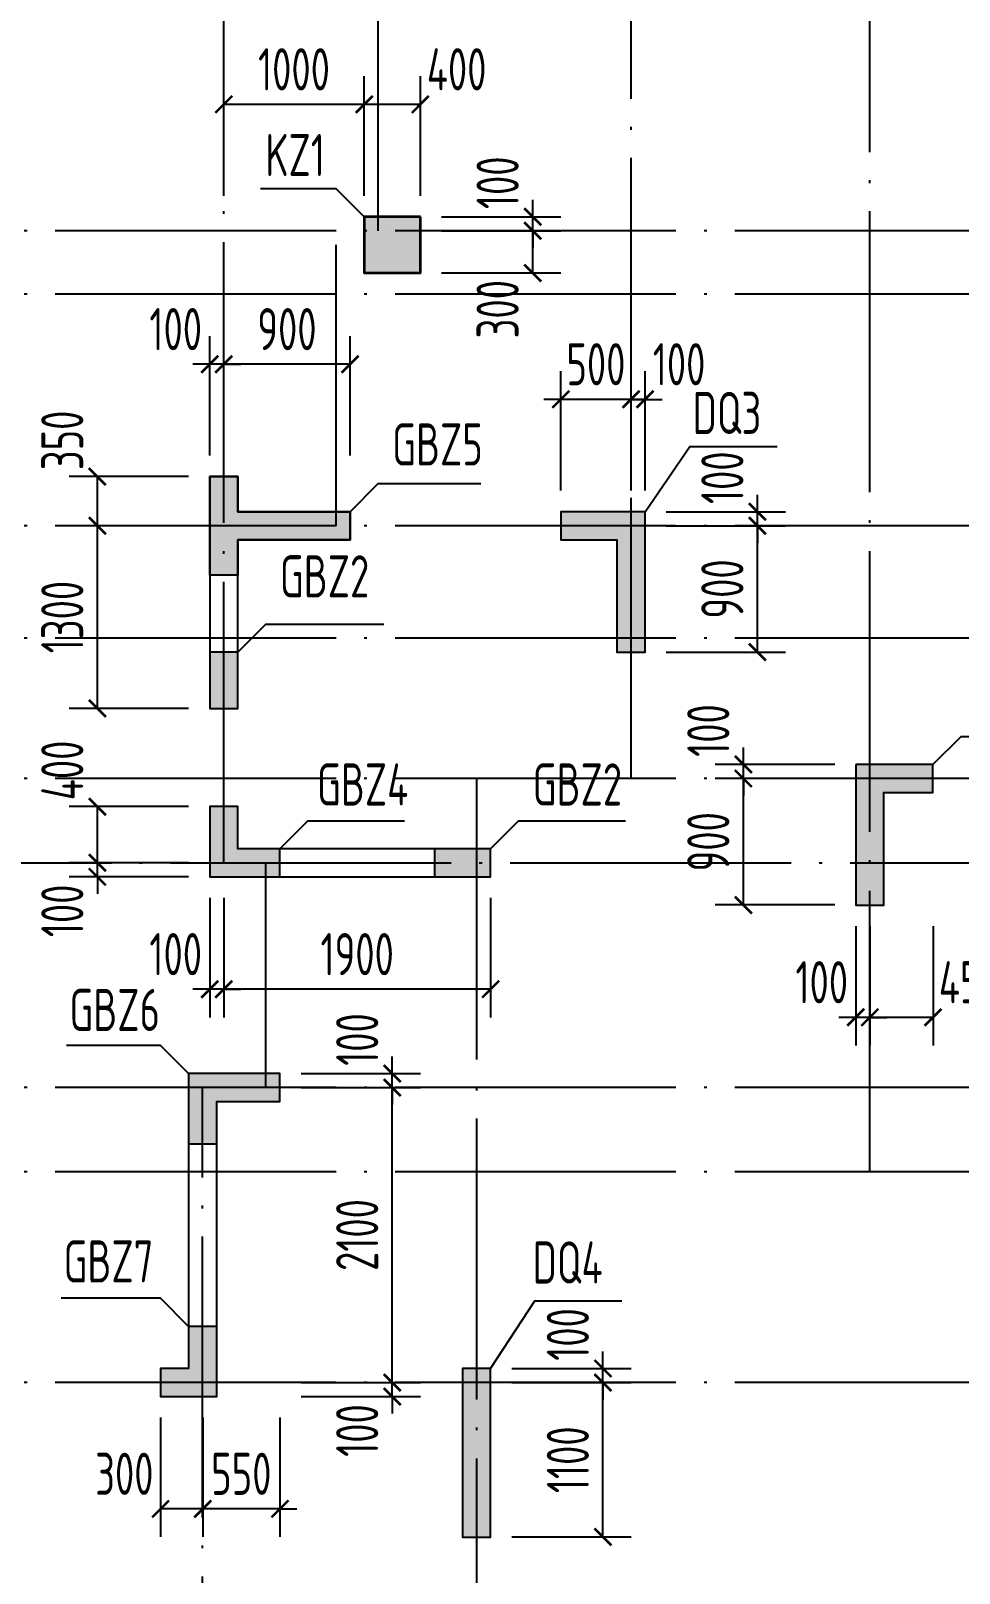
# Model space of a CAD drawing. Extents: x -812054 to 22247, y -644080 to 1003627.
# Drawn here: x -468489 to -461879, y -220635 to -209654 of the extents above; entities that cross this region are included whole.
import ezdxf
from ezdxf.enums import TextEntityAlignment as Align

# ---------------------------------------------------------------- set-up
doc = ezdxf.new("R2010")
doc.units = 0
doc.header["$LTSCALE"] = 1000
doc.linetypes.add('DOTE', pattern=[2.42, 2, -0.2, 0.02, -0.2])
doc.layers.get('0').update_dxf_attribs({"linetype": 'CONTINUOUS'})
doc.layers.get('DEFPOINTS').update_dxf_attribs({"linetype": 'CONTINUOUS'})
for name, color, linetype in [('A-DOTE', 10, 'DOTE'), ('COLU_DE_TEXT', 7, 'CONTINUOUS'), ('LABEL', 1, 'CONTINUOUS'), ('S-Q墙实线', 6, 'CONTINUOUS'), ('S-Q墙标注', 3, 'CONTINUOUS'), ('S-X详图填充', 252, 'CONTINUOUS'), ('S-X详图实线', 4, 'CONTINUOUS'), ('S-Z柱实线', 6, 'CONTINUOUS'), ('S-Z柱编号', 6, 'CONTINUOUS')]:
    doc.layers.add(name, color=color, linetype=linetype)
doc.styles.add('TSSD_REIN', font='tssdeng.shx', dxfattribs={"width": 0.7, "height": 300, "bigfont": 'tssdchn.shx'})
doc.styles.add('结构文字', font='zstxt.shx', dxfattribs={"width": 0.7, "bigfont": 'zshz.shx'})
doc.dimstyles.new('STRUCK', dxfattribs={"dimtxt": 400, "dimasz": 121, "dimexe": 200, "dimexo": 150, "dimgap": 115, "dimtad": 1, "dimdec": 0, "dimdsep": 46, "dimtxsty": '结构文字', "dimblk": 'ARCHTICK', "dimcen": 400, "dimclrd": 3, "dimclre": 3, "dimclrt": 7, "dimadec": 0, "dimazin": 0, "dimtfac": 1, "dimtdec": 0, "dimtix": 1, "dimtmove": 2, "dimatfit": 3, "dimldrblk": '_DIMX', "dimfxl": 1, "dimtolj": 1, "dimtzin": 0, "dimarcsym": 0})

# ---------------------------------------------------------------- blocks, each defined once
blk = doc.blocks.new('20210726.16350016')
at = {"layer": 'A-DOTE'}
for p, q in [((18500, 13100.3), (18500, 21100)), ((19600, 17600), (19600, 21100)), ((21400, 13700), (21400, 21100)), ((23100, 10900), (23100, 21100)), ((55600, 17600), (3600, 17600)), ((19300, 15500), (19300, 17600)), ((55600, 17150), (3600, 17150)), ((55600, 15500), (3600, 15500)), ((55600, 14700), (3600, 14700)), ((55600, 13700), (3600, 13700)), ((20299.8, 13700), (20300, 3600)), ((3600, 13100.3), (55600, 13100.3)), ((18800, 11500), (18800, 13100)), ((55600, 11500), (3600, 11500)), ((18350, 3600), (18350, 11500)), ((55600, 10900), (3600, 10900)), ((55600, 9400), (3600, 9400))]:
    blk.add_line(p, q, dxfattribs=at)
blk = doc.blocks.new('_ArchTick')
at = {"color": 0, "linetype": 'ByBlock', "const_width": 0.15}
blk.add_lwpolyline([(-0.5, -0.5), (0.5, 0.5)], dxfattribs=at)
blk = doc.blocks.new('*D1896')
at = {"layer": 'DEFPOINTS', "color": 0, "transparency": 16777216}
for p in [(-465215, -219278), (-464415, -219278), (-465215, -220378)]:
    blk.add_point(p, dxfattribs=at)
at = {"layer": 'S-Q墙标注', "color": 3, "lineweight": -2, "transparency": 16777216}
for p, q in [((-465065, -219278), (-464215, -219278)), ((-464415, -220378), (-464415, -219278)), ((-465065, -220378), (-464215, -220378))]:
    blk.add_line(p, q, dxfattribs=at)
at = {"layer": 'S-Q墙标注', "color": 3, "lineweight": -2, "transparency": 16777216, "xscale": 121, "yscale": 121, "zscale": 121}
for p, rotation in [((-464415, -219278), 90), ((-464415, -220378), 270)]:
    blk.add_blockref('_ArchTick', p, dxfattribs=dict(at, rotation=rotation))
at = {"layer": 'S-Q墙标注', "color": 7, "transparency": 16777216, "insert": (-464665, -219828), "char_height": 300, "attachment_point": 5, "rotation": 90, "style": 'TSSD_REIN'}
blk.add_mtext('\\A1;1100', dxfattribs=at)
blk = doc.blocks.new('_DIMX')
blk.add_line((-150, 0), (150, 0))
at = {"const_width": 50}
blk.add_lwpolyline([(-70, -70), (70, 70)], dxfattribs=at)
blk = doc.blocks.new('*D1897')
at = {"layer": 'DEFPOINTS', "color": 0, "transparency": 16777216}
for p in [(-465215, -219178), (-464415, -219178), (-465215, -219278)]:
    blk.add_point(p, dxfattribs=at)
at = {"layer": 'S-Q墙标注', "color": 3, "lineweight": -2, "transparency": 16777216}
for p, q in [((-464415, -219178), (-464415, -219057)), ((-465065, -219178), (-464215, -219178)), ((-464415, -219278), (-464415, -219178)), ((-465065, -219278), (-464215, -219278)), ((-464415, -219278), (-464415, -219399))]:
    blk.add_line(p, q, dxfattribs=at)
at = {"layer": 'S-Q墙标注', "color": 3, "lineweight": -2, "transparency": 16777216, "xscale": 121, "yscale": 121, "zscale": 121}
for p, rotation in [((-464415, -219178), 270), ((-464415, -219278), 90)]:
    blk.add_blockref('_ArchTick', p, dxfattribs=dict(at, rotation=rotation))
at = {"layer": 'S-Q墙标注', "color": 7, "transparency": 16777216, "insert": (-464665, -218936), "char_height": 300, "attachment_point": 5, "rotation": 90, "style": 'TSSD_REIN'}
blk.add_mtext('\\A1;100', dxfattribs=at)
blk = doc.blocks.new('*D1906')
at = {"layer": 'DEFPOINTS', "color": 0, "transparency": 16777216}
for p in [(-463415, -214978), (-462615, -214978), (-462615, -215878)]:
    blk.add_point(p, dxfattribs=at)
at = {"layer": 'S-Q墙标注', "color": 3, "lineweight": -2, "transparency": 16777216}
for p, q in [((-462765, -214978), (-463615, -214978)), ((-463415, -215878), (-463415, -214978)), ((-462765, -215878), (-463615, -215878))]:
    blk.add_line(p, q, dxfattribs=at)
at = {"layer": 'S-Q墙标注', "color": 3, "lineweight": -2, "transparency": 16777216, "xscale": 121, "yscale": 121, "zscale": 121}
for p, rotation in [((-463415, -214978), 90), ((-463415, -215878), 270)]:
    blk.add_blockref('_ArchTick', p, dxfattribs=dict(at, rotation=rotation))
at = {"layer": 'S-Q墙标注', "color": 7, "transparency": 16777216, "insert": (-463665, -215428), "char_height": 300, "attachment_point": 5, "rotation": 90, "style": 'TSSD_REIN'}
blk.add_mtext('\\A1;900', dxfattribs=at)
blk = doc.blocks.new('*D1907')
at = {"layer": 'DEFPOINTS', "color": 0, "transparency": 16777216}
for p in [(-463415, -214878), (-462615, -214878), (-462615, -214978)]:
    blk.add_point(p, dxfattribs=at)
at = {"layer": 'S-Q墙标注', "color": 3, "lineweight": -2, "transparency": 16777216}
for p, q in [((-463415, -214878), (-463415, -214757)), ((-462765, -214878), (-463615, -214878)), ((-463415, -214978), (-463415, -214878)), ((-462765, -214978), (-463615, -214978)), ((-463415, -214978), (-463415, -215099))]:
    blk.add_line(p, q, dxfattribs=at)
at = {"layer": 'S-Q墙标注', "color": 3, "lineweight": -2, "transparency": 16777216, "xscale": 121, "yscale": 121, "zscale": 121}
for p, rotation in [((-463415, -214878), 270), ((-463415, -214978), 90)]:
    blk.add_blockref('_ArchTick', p, dxfattribs=dict(at, rotation=rotation))
at = {"layer": 'S-Q墙标注', "color": 7, "transparency": 16777216, "insert": (-463665, -214636), "char_height": 300, "attachment_point": 5, "rotation": 90, "style": 'TSSD_REIN'}
blk.add_mtext('\\A1;100', dxfattribs=at)
blk = doc.blocks.new('*D1908')
at = {"layer": 'DEFPOINTS', "color": 0, "transparency": 16777216}
for p in [(-462515, -215878), (-462065, -215878), (-462515, -216678)]:
    blk.add_point(p, dxfattribs=at)
at = {"layer": 'S-Q墙标注', "color": 3, "lineweight": -2, "transparency": 16777216}
for p, q in [((-462515, -216028), (-462515, -216878)), ((-462065, -216028), (-462065, -216878)), ((-462065, -216678), (-462515, -216678))]:
    blk.add_line(p, q, dxfattribs=at)
at = {"layer": 'S-Q墙标注', "color": 3, "lineweight": -2, "transparency": 16777216, "xscale": 121, "yscale": 121, "zscale": 121, "rotation": 180}
blk.add_blockref('_ArchTick', (-462515, -216678), dxfattribs=at)
at = {"layer": 'S-Q墙标注', "color": 3, "lineweight": -2, "transparency": 16777216, "xscale": 121, "yscale": 121, "zscale": 121}
blk.add_blockref('_ArchTick', (-462065, -216678), dxfattribs=at)
at = {"layer": 'S-Q墙标注', "color": 7, "transparency": 16777216, "insert": (-461807, -216428), "char_height": 300, "attachment_point": 5, "style": 'TSSD_REIN'}
blk.add_mtext('\\A1;450', dxfattribs=at)
blk = doc.blocks.new('*D1909')
at = {"layer": 'DEFPOINTS', "color": 0, "transparency": 16777216}
for p in [(-462615, -215878), (-462515, -215878), (-462615, -216678)]:
    blk.add_point(p, dxfattribs=at)
at = {"layer": 'S-Q墙标注', "color": 3, "lineweight": -2, "transparency": 16777216}
for p, q in [((-462615, -216028), (-462615, -216878)), ((-462515, -216028), (-462515, -216878)), ((-462615, -216678), (-462736, -216678)), ((-462515, -216678), (-462615, -216678)), ((-462515, -216678), (-462394, -216678))]:
    blk.add_line(p, q, dxfattribs=at)
at = {"layer": 'S-Q墙标注', "color": 3, "lineweight": -2, "transparency": 16777216, "xscale": 121, "yscale": 121, "zscale": 121}
blk.add_blockref('_ArchTick', (-462615, -216678), dxfattribs=at)
at = {"layer": 'S-Q墙标注', "color": 3, "lineweight": -2, "transparency": 16777216, "xscale": 121, "yscale": 121, "zscale": 121, "rotation": 180}
blk.add_blockref('_ArchTick', (-462515, -216678), dxfattribs=at)
at = {"layer": 'S-Q墙标注', "color": 7, "transparency": 16777216, "insert": (-462857, -216428), "char_height": 300, "attachment_point": 5, "style": 'TSSD_REIN'}
blk.add_mtext('\\A1;100', dxfattribs=at)
blk = doc.blocks.new('*D1910')
at = {"layer": 'DEFPOINTS', "color": 0, "transparency": 16777216}
for p in [(-468015, -215578), (-467215, -215578), (-467215, -215678)]:
    blk.add_point(p, dxfattribs=at)
at = {"layer": 'S-Q墙标注', "color": 3, "lineweight": -2, "transparency": 16777216}
for p, q in [((-468015, -215578), (-468015, -215457)), ((-467365, -215578), (-468215, -215578)), ((-468015, -215678), (-468015, -215578)), ((-467365, -215678), (-468215, -215678)), ((-468015, -215678), (-468015, -215799))]:
    blk.add_line(p, q, dxfattribs=at)
at = {"layer": 'S-Q墙标注', "color": 3, "lineweight": -2, "transparency": 16777216, "xscale": 121, "yscale": 121, "zscale": 121}
for p, rotation in [((-468015, -215578), 270), ((-468015, -215678), 90)]:
    blk.add_blockref('_ArchTick', p, dxfattribs=dict(at, rotation=rotation))
at = {"layer": 'S-Q墙标注', "color": 7, "transparency": 16777216, "insert": (-468265, -215920), "char_height": 300, "attachment_point": 5, "rotation": 90, "style": 'TSSD_REIN'}
blk.add_mtext('\\A1;100', dxfattribs=at)
blk = doc.blocks.new('*D1911')
at = {"layer": 'DEFPOINTS', "color": 0, "transparency": 16777216}
for p in [(-468015, -215178), (-467215, -215178), (-467215, -215578)]:
    blk.add_point(p, dxfattribs=at)
at = {"layer": 'S-Q墙标注', "color": 3, "lineweight": -2, "transparency": 16777216}
for p, q in [((-467365, -215178), (-468215, -215178)), ((-468015, -215578), (-468015, -215178)), ((-467365, -215578), (-468215, -215578))]:
    blk.add_line(p, q, dxfattribs=at)
at = {"layer": 'S-Q墙标注', "color": 3, "lineweight": -2, "transparency": 16777216, "xscale": 121, "yscale": 121, "zscale": 121}
for p, rotation in [((-468015, -215178), 90), ((-468015, -215578), 270)]:
    blk.add_blockref('_ArchTick', p, dxfattribs=dict(at, rotation=rotation))
at = {"layer": 'S-Q墙标注', "color": 7, "transparency": 16777216, "insert": (-468265, -214920), "char_height": 300, "attachment_point": 5, "rotation": 90, "style": 'TSSD_REIN'}
blk.add_mtext('\\A1;400', dxfattribs=at)
blk = doc.blocks.new('*D1912')
at = {"layer": 'DEFPOINTS', "color": 0, "transparency": 16777216}
for p in [(-467115, -215678), (-465215, -215678), (-467115, -216478)]:
    blk.add_point(p, dxfattribs=at)
at = {"layer": 'S-Q墙标注', "color": 3, "lineweight": -2, "transparency": 16777216}
for p, q in [((-467115, -215828), (-467115, -216678)), ((-465215, -215828), (-465215, -216678)), ((-465215, -216478), (-467115, -216478))]:
    blk.add_line(p, q, dxfattribs=at)
at = {"layer": 'S-Q墙标注', "color": 3, "lineweight": -2, "transparency": 16777216, "xscale": 121, "yscale": 121, "zscale": 121, "rotation": 180}
blk.add_blockref('_ArchTick', (-467115, -216478), dxfattribs=at)
at = {"layer": 'S-Q墙标注', "color": 3, "lineweight": -2, "transparency": 16777216, "xscale": 121, "yscale": 121, "zscale": 121}
blk.add_blockref('_ArchTick', (-465215, -216478), dxfattribs=at)
at = {"layer": 'S-Q墙标注', "color": 7, "transparency": 16777216, "insert": (-466165, -216228), "char_height": 300, "attachment_point": 5, "style": 'TSSD_REIN'}
blk.add_mtext('\\A1;1900', dxfattribs=at)
blk = doc.blocks.new('*D1913')
at = {"layer": 'DEFPOINTS', "color": 0, "transparency": 16777216}
for p in [(-467215, -215678), (-467115, -215678), (-467215, -216478)]:
    blk.add_point(p, dxfattribs=at)
at = {"layer": 'S-Q墙标注', "color": 3, "lineweight": -2, "transparency": 16777216}
for p, q in [((-467215, -215828), (-467215, -216678)), ((-467115, -215828), (-467115, -216678)), ((-467215, -216478), (-467336, -216478)), ((-467115, -216478), (-467215, -216478)), ((-467115, -216478), (-466994, -216478))]:
    blk.add_line(p, q, dxfattribs=at)
at = {"layer": 'S-Q墙标注', "color": 3, "lineweight": -2, "transparency": 16777216, "xscale": 121, "yscale": 121, "zscale": 121}
blk.add_blockref('_ArchTick', (-467215, -216478), dxfattribs=at)
at = {"layer": 'S-Q墙标注', "color": 3, "lineweight": -2, "transparency": 16777216, "xscale": 121, "yscale": 121, "zscale": 121, "rotation": 180}
blk.add_blockref('_ArchTick', (-467115, -216478), dxfattribs=at)
at = {"layer": 'S-Q墙标注', "color": 7, "transparency": 16777216, "insert": (-467457, -216228), "char_height": 300, "attachment_point": 5, "style": 'TSSD_REIN'}
blk.add_mtext('\\A1;100', dxfattribs=at)
blk = doc.blocks.new('*D1914')
at = {"layer": 'DEFPOINTS', "color": 0, "transparency": 16777216}
for p in [(-464115, -213178), (-463315, -213178), (-464115, -214078)]:
    blk.add_point(p, dxfattribs=at)
at = {"layer": 'S-Q墙标注', "color": 3, "lineweight": -2, "transparency": 16777216}
for p, q in [((-463965, -213178), (-463115, -213178)), ((-463315, -214078), (-463315, -213178)), ((-463965, -214078), (-463115, -214078))]:
    blk.add_line(p, q, dxfattribs=at)
at = {"layer": 'S-Q墙标注', "color": 3, "lineweight": -2, "transparency": 16777216, "xscale": 121, "yscale": 121, "zscale": 121}
for p, rotation in [((-463315, -213178), 90), ((-463315, -214078), 270)]:
    blk.add_blockref('_ArchTick', p, dxfattribs=dict(at, rotation=rotation))
at = {"layer": 'S-Q墙标注', "color": 7, "transparency": 16777216, "insert": (-463565, -213628), "char_height": 300, "attachment_point": 5, "rotation": 90, "style": 'TSSD_REIN'}
blk.add_mtext('\\A1;900', dxfattribs=at)
blk = doc.blocks.new('*D1915')
at = {"layer": 'DEFPOINTS', "color": 0, "transparency": 16777216}
for p in [(-464115, -213078), (-463315, -213078), (-464115, -213178)]:
    blk.add_point(p, dxfattribs=at)
at = {"layer": 'S-Q墙标注', "color": 3, "lineweight": -2, "transparency": 16777216}
for p, q in [((-463315, -213078), (-463315, -212957)), ((-463965, -213078), (-463115, -213078)), ((-463315, -213178), (-463315, -213078)), ((-463965, -213178), (-463115, -213178)), ((-463315, -213178), (-463315, -213299))]:
    blk.add_line(p, q, dxfattribs=at)
at = {"layer": 'S-Q墙标注', "color": 3, "lineweight": -2, "transparency": 16777216, "xscale": 121, "yscale": 121, "zscale": 121}
for p, rotation in [((-463315, -213078), 270), ((-463315, -213178), 90)]:
    blk.add_blockref('_ArchTick', p, dxfattribs=dict(at, rotation=rotation))
at = {"layer": 'S-Q墙标注', "color": 7, "transparency": 16777216, "insert": (-463565, -212836), "char_height": 300, "attachment_point": 5, "rotation": 90, "style": 'TSSD_REIN'}
blk.add_mtext('\\A1;100', dxfattribs=at)
blk = doc.blocks.new('*D1916')
at = {"layer": 'DEFPOINTS', "color": 0, "transparency": 16777216}
for p in [(-464215, -212278), (-464215, -213078), (-464115, -213078)]:
    blk.add_point(p, dxfattribs=at)
at = {"layer": 'S-Q墙标注', "color": 3, "lineweight": -2, "transparency": 16777216}
for p, q in [((-464215, -212928), (-464215, -212078)), ((-464115, -212928), (-464115, -212078)), ((-464215, -212278), (-464336, -212278)), ((-464115, -212278), (-464215, -212278)), ((-464115, -212278), (-463994, -212278))]:
    blk.add_line(p, q, dxfattribs=at)
at = {"layer": 'S-Q墙标注', "color": 3, "lineweight": -2, "transparency": 16777216, "xscale": 121, "yscale": 121, "zscale": 121}
blk.add_blockref('_ArchTick', (-464215, -212278), dxfattribs=at)
at = {"layer": 'S-Q墙标注', "color": 3, "lineweight": -2, "transparency": 16777216, "xscale": 121, "yscale": 121, "zscale": 121, "rotation": 180}
blk.add_blockref('_ArchTick', (-464115, -212278), dxfattribs=at)
at = {"layer": 'S-Q墙标注', "color": 7, "transparency": 16777216, "insert": (-463873, -212028), "char_height": 300, "attachment_point": 5, "style": 'TSSD_REIN'}
blk.add_mtext('\\A1;100', dxfattribs=at)
blk = doc.blocks.new('*D1917')
at = {"layer": 'DEFPOINTS', "color": 0, "transparency": 16777216}
for p in [(-464715, -212278), (-464715, -213078), (-464215, -213078)]:
    blk.add_point(p, dxfattribs=at)
at = {"layer": 'S-Q墙标注', "color": 3, "lineweight": -2, "transparency": 16777216}
for p, q in [((-464715, -212928), (-464715, -212078)), ((-464215, -212928), (-464215, -212078)), ((-464715, -212278), (-464836, -212278)), ((-464215, -212278), (-464715, -212278)), ((-464215, -212278), (-464094, -212278))]:
    blk.add_line(p, q, dxfattribs=at)
at = {"layer": 'S-Q墙标注', "color": 3, "lineweight": -2, "transparency": 16777216, "xscale": 121, "yscale": 121, "zscale": 121}
blk.add_blockref('_ArchTick', (-464715, -212278), dxfattribs=at)
at = {"layer": 'S-Q墙标注', "color": 3, "lineweight": -2, "transparency": 16777216, "xscale": 121, "yscale": 121, "zscale": 121, "rotation": 180}
blk.add_blockref('_ArchTick', (-464215, -212278), dxfattribs=at)
at = {"layer": 'S-Q墙标注', "color": 7, "transparency": 16777216, "insert": (-464465, -212028), "char_height": 300, "attachment_point": 5, "style": 'TSSD_REIN'}
blk.add_mtext('\\A1;500', dxfattribs=at)
blk = doc.blocks.new('*D1918')
at = {"layer": 'DEFPOINTS', "color": 0, "transparency": 16777216}
for p in [(-466715, -219278), (-465915, -219278), (-466715, -219378)]:
    blk.add_point(p, dxfattribs=at)
at = {"layer": 'S-Q墙标注', "color": 3, "lineweight": -2, "transparency": 16777216}
for p, q in [((-465915, -219278), (-465915, -219157)), ((-466565, -219278), (-465715, -219278)), ((-465915, -219378), (-465915, -219278)), ((-466565, -219378), (-465715, -219378)), ((-465915, -219378), (-465915, -219499))]:
    blk.add_line(p, q, dxfattribs=at)
at = {"layer": 'S-Q墙标注', "color": 3, "lineweight": -2, "transparency": 16777216, "xscale": 121, "yscale": 121, "zscale": 121}
for p, rotation in [((-465915, -219278), 270), ((-465915, -219378), 90)]:
    blk.add_blockref('_ArchTick', p, dxfattribs=dict(at, rotation=rotation))
at = {"layer": 'S-Q墙标注', "color": 7, "transparency": 16777216, "insert": (-466165, -219620), "char_height": 300, "attachment_point": 5, "rotation": 90, "style": 'TSSD_REIN'}
blk.add_mtext('\\A1;100', dxfattribs=at)
blk = doc.blocks.new('*D1919')
at = {"layer": 'DEFPOINTS', "color": 0, "transparency": 16777216}
for p in [(-466715, -217178), (-465915, -217178), (-466715, -219278)]:
    blk.add_point(p, dxfattribs=at)
at = {"layer": 'S-Q墙标注', "color": 3, "lineweight": -2, "transparency": 16777216}
for p, q in [((-466565, -217178), (-465715, -217178)), ((-465915, -219278), (-465915, -217178)), ((-466565, -219278), (-465715, -219278))]:
    blk.add_line(p, q, dxfattribs=at)
at = {"layer": 'S-Q墙标注', "color": 3, "lineweight": -2, "transparency": 16777216, "xscale": 121, "yscale": 121, "zscale": 121}
for p, rotation in [((-465915, -217178), 90), ((-465915, -219278), 270)]:
    blk.add_blockref('_ArchTick', p, dxfattribs=dict(at, rotation=rotation))
at = {"layer": 'S-Q墙标注', "color": 7, "transparency": 16777216, "insert": (-466165, -218228), "char_height": 300, "attachment_point": 5, "rotation": 90, "style": 'TSSD_REIN'}
blk.add_mtext('\\A1;2100', dxfattribs=at)
blk = doc.blocks.new('*D1920')
at = {"layer": 'DEFPOINTS', "color": 0, "transparency": 16777216}
for p in [(-466715, -217078), (-465915, -217078), (-466715, -217178)]:
    blk.add_point(p, dxfattribs=at)
at = {"layer": 'S-Q墙标注', "color": 3, "lineweight": -2, "transparency": 16777216}
for p, q in [((-465915, -217078), (-465915, -216957)), ((-466565, -217078), (-465715, -217078)), ((-465915, -217178), (-465915, -217078)), ((-466565, -217178), (-465715, -217178)), ((-465915, -217178), (-465915, -217299))]:
    blk.add_line(p, q, dxfattribs=at)
at = {"layer": 'S-Q墙标注', "color": 3, "lineweight": -2, "transparency": 16777216, "xscale": 121, "yscale": 121, "zscale": 121}
for p, rotation in [((-465915, -217078), 270), ((-465915, -217178), 90)]:
    blk.add_blockref('_ArchTick', p, dxfattribs=dict(at, rotation=rotation))
at = {"layer": 'S-Q墙标注', "color": 7, "transparency": 16777216, "insert": (-466165, -216836), "char_height": 300, "attachment_point": 5, "rotation": 90, "style": 'TSSD_REIN'}
blk.add_mtext('\\A1;100', dxfattribs=at)
blk = doc.blocks.new('*D2290')
at = {"layer": 'DEFPOINTS', "color": 0, "transparency": 16777216}
for p in [(-467265, -219378), (-466715, -219378), (-467265, -220178)]:
    blk.add_point(p, dxfattribs=at)
at = {"layer": 'S-Q墙标注', "color": 3, "lineweight": -2, "transparency": 16777216}
for p, q in [((-467265, -219528), (-467265, -220378)), ((-466715, -219528), (-466715, -220378)), ((-467265, -220178), (-467386, -220178)), ((-466715, -220178), (-467265, -220178)), ((-466715, -220178), (-466594, -220178))]:
    blk.add_line(p, q, dxfattribs=at)
at = {"layer": 'S-Q墙标注', "color": 3, "lineweight": -2, "transparency": 16777216, "xscale": 121, "yscale": 121, "zscale": 121}
blk.add_blockref('_ArchTick', (-467265, -220178), dxfattribs=at)
at = {"layer": 'S-Q墙标注', "color": 3, "lineweight": -2, "transparency": 16777216, "xscale": 121, "yscale": 121, "zscale": 121, "rotation": 180}
blk.add_blockref('_ArchTick', (-466715, -220178), dxfattribs=at)
at = {"layer": 'S-Q墙标注', "color": 7, "transparency": 16777216, "insert": (-466990, -219928), "char_height": 300, "attachment_point": 5, "style": 'TSSD_REIN'}
blk.add_mtext('\\A1;550', dxfattribs=at)
blk = doc.blocks.new('*D2291')
at = {"layer": 'DEFPOINTS', "color": 0, "transparency": 16777216}
for p in [(-467565, -219378), (-467265, -219378), (-467565, -220178)]:
    blk.add_point(p, dxfattribs=at)
at = {"layer": 'S-Q墙标注', "color": 3, "lineweight": -2, "transparency": 16777216}
for p, q in [((-467565, -219528), (-467565, -220378)), ((-467265, -219528), (-467265, -220378)), ((-467265, -220178), (-467565, -220178))]:
    blk.add_line(p, q, dxfattribs=at)
at = {"layer": 'S-Q墙标注', "color": 3, "lineweight": -2, "transparency": 16777216, "xscale": 121, "yscale": 121, "zscale": 121, "rotation": 180}
blk.add_blockref('_ArchTick', (-467565, -220178), dxfattribs=at)
at = {"layer": 'S-Q墙标注', "color": 3, "lineweight": -2, "transparency": 16777216, "xscale": 121, "yscale": 121, "zscale": 121}
blk.add_blockref('_ArchTick', (-467265, -220178), dxfattribs=at)
at = {"layer": 'S-Q墙标注', "color": 7, "transparency": 16777216, "insert": (-467823, -219928), "char_height": 300, "attachment_point": 5, "style": 'TSSD_REIN'}
blk.add_mtext('\\A1;300', dxfattribs=at)
blk = doc.blocks.new('*D2320')
at = {"layer": 'DEFPOINTS', "color": 0, "transparency": 16777216}
for p in [(-465715, -210978), (-464915, -210978), (-465715, -211078)]:
    blk.add_point(p, dxfattribs=at)
at = {"layer": 'S-Q墙标注', "color": 3, "lineweight": -2, "transparency": 16777216}
for p, q in [((-464915, -210978), (-464915, -210857)), ((-465565, -210978), (-464715, -210978)), ((-464915, -211078), (-464915, -210978)), ((-465565, -211078), (-464715, -211078)), ((-464915, -211078), (-464915, -211199))]:
    blk.add_line(p, q, dxfattribs=at)
at = {"layer": 'S-Q墙标注', "color": 3, "lineweight": -2, "transparency": 16777216, "xscale": 121, "yscale": 121, "zscale": 121}
for p, rotation in [((-464915, -210978), 270), ((-464915, -211078), 90)]:
    blk.add_blockref('_ArchTick', p, dxfattribs=dict(at, rotation=rotation))
at = {"layer": 'S-Q墙标注', "color": 7, "transparency": 16777216, "insert": (-465165, -210736), "char_height": 300, "attachment_point": 5, "rotation": 90, "style": 'TSSD_REIN'}
blk.add_mtext('\\A1;100', dxfattribs=at)
blk = doc.blocks.new('*D2323')
at = {"layer": 'DEFPOINTS', "color": 0, "transparency": 16777216}
for p in [(-465715, -211078), (-464915, -211078), (-465715, -211378)]:
    blk.add_point(p, dxfattribs=at)
at = {"layer": 'S-Q墙标注', "color": 3, "lineweight": -2, "transparency": 16777216}
for p, q in [((-465565, -211078), (-464715, -211078)), ((-464915, -211378), (-464915, -211078)), ((-465565, -211378), (-464715, -211378))]:
    blk.add_line(p, q, dxfattribs=at)
at = {"layer": 'S-Q墙标注', "color": 3, "lineweight": -2, "transparency": 16777216, "xscale": 121, "yscale": 121, "zscale": 121}
for p, rotation in [((-464915, -211078), 90), ((-464915, -211378), 270)]:
    blk.add_blockref('_ArchTick', p, dxfattribs=dict(at, rotation=rotation))
at = {"layer": 'S-Q墙标注', "color": 7, "transparency": 16777216, "insert": (-465165, -211636), "char_height": 300, "attachment_point": 5, "rotation": 90, "style": 'TSSD_REIN'}
blk.add_mtext('\\A1;300', dxfattribs=at)
blk = doc.blocks.new('*D2324')
at = {"layer": 'DEFPOINTS', "color": 0, "transparency": 16777216}
for p in [(-466115, -210178), (-466115, -210978), (-465715, -210978)]:
    blk.add_point(p, dxfattribs=at)
at = {"layer": 'S-Q墙标注', "color": 3, "lineweight": -2, "transparency": 16777216}
for p, q in [((-466115, -210828), (-466115, -209978)), ((-465715, -210828), (-465715, -209978)), ((-465715, -210178), (-466115, -210178))]:
    blk.add_line(p, q, dxfattribs=at)
at = {"layer": 'S-Q墙标注', "color": 3, "lineweight": -2, "transparency": 16777216, "xscale": 121, "yscale": 121, "zscale": 121, "rotation": 180}
blk.add_blockref('_ArchTick', (-466115, -210178), dxfattribs=at)
at = {"layer": 'S-Q墙标注', "color": 3, "lineweight": -2, "transparency": 16777216, "xscale": 121, "yscale": 121, "zscale": 121}
blk.add_blockref('_ArchTick', (-465715, -210178), dxfattribs=at)
at = {"layer": 'S-Q墙标注', "color": 7, "transparency": 16777216, "insert": (-465457, -209928), "char_height": 300, "attachment_point": 5, "style": 'TSSD_REIN'}
blk.add_mtext('\\A1;400', dxfattribs=at)
blk = doc.blocks.new('*D2326')
at = {"layer": 'DEFPOINTS', "color": 0, "transparency": 16777216}
for p in [(-467115, -210178), (-467115, -210978), (-466115, -210978)]:
    blk.add_point(p, dxfattribs=at)
at = {"layer": 'S-Q墙标注', "color": 3, "lineweight": -2, "transparency": 16777216}
for p, q in [((-467115, -210828), (-467115, -209978)), ((-466115, -210828), (-466115, -209978)), ((-466115, -210178), (-467115, -210178))]:
    blk.add_line(p, q, dxfattribs=at)
at = {"layer": 'S-Q墙标注', "color": 3, "lineweight": -2, "transparency": 16777216, "xscale": 121, "yscale": 121, "zscale": 121, "rotation": 180}
blk.add_blockref('_ArchTick', (-467115, -210178), dxfattribs=at)
at = {"layer": 'S-Q墙标注', "color": 3, "lineweight": -2, "transparency": 16777216, "xscale": 121, "yscale": 121, "zscale": 121}
blk.add_blockref('_ArchTick', (-466115, -210178), dxfattribs=at)
at = {"layer": 'S-Q墙标注', "color": 7, "transparency": 16777216, "insert": (-466615, -209928), "char_height": 300, "attachment_point": 5, "style": 'TSSD_REIN'}
blk.add_mtext('\\A1;1000', dxfattribs=at)
blk = doc.blocks.new('*D2362')
at = {"layer": 'DEFPOINTS', "color": 0, "transparency": 16777216}
for p in [(-468015, -213178), (-467215, -213178), (-467215, -214478)]:
    blk.add_point(p, dxfattribs=at)
at = {"layer": 'S-Q墙标注', "color": 3, "lineweight": -2, "transparency": 16777216}
for p, q in [((-467365, -213178), (-468215, -213178)), ((-468015, -214478), (-468015, -213178)), ((-467365, -214478), (-468215, -214478))]:
    blk.add_line(p, q, dxfattribs=at)
at = {"layer": 'S-Q墙标注', "color": 3, "lineweight": -2, "transparency": 16777216, "xscale": 121, "yscale": 121, "zscale": 121}
for p, rotation in [((-468015, -213178), 90), ((-468015, -214478), 270)]:
    blk.add_blockref('_ArchTick', p, dxfattribs=dict(at, rotation=rotation))
at = {"layer": 'S-Q墙标注', "color": 7, "transparency": 16777216, "insert": (-468265, -213828), "char_height": 300, "attachment_point": 5, "rotation": 90, "style": 'TSSD_REIN'}
blk.add_mtext('\\A1;1300', dxfattribs=at)
blk = doc.blocks.new('*D2363')
at = {"layer": 'DEFPOINTS', "color": 0, "transparency": 16777216}
for p in [(-468015, -212828), (-467215, -212828), (-467215, -213178)]:
    blk.add_point(p, dxfattribs=at)
at = {"layer": 'S-Q墙标注', "color": 3, "lineweight": -2, "transparency": 16777216}
for p, q in [((-467365, -212828), (-468215, -212828)), ((-468015, -213178), (-468015, -212828)), ((-467365, -213178), (-468215, -213178))]:
    blk.add_line(p, q, dxfattribs=at)
at = {"layer": 'S-Q墙标注', "color": 3, "lineweight": -2, "transparency": 16777216, "xscale": 121, "yscale": 121, "zscale": 121}
for p, rotation in [((-468015, -212828), 90), ((-468015, -213178), 270)]:
    blk.add_blockref('_ArchTick', p, dxfattribs=dict(at, rotation=rotation))
at = {"layer": 'S-Q墙标注', "color": 7, "transparency": 16777216, "insert": (-468265, -212570), "char_height": 300, "attachment_point": 5, "rotation": 90, "style": 'TSSD_REIN'}
blk.add_mtext('\\A1;350', dxfattribs=at)
blk = doc.blocks.new('*D2364')
at = {"layer": 'DEFPOINTS', "color": 0, "transparency": 16777216}
for p in [(-467115, -212028), (-467115, -212828), (-466215, -212828)]:
    blk.add_point(p, dxfattribs=at)
at = {"layer": 'S-Q墙标注', "color": 3, "lineweight": -2, "transparency": 16777216}
for p, q in [((-467115, -212678), (-467115, -211828)), ((-466215, -212678), (-466215, -211828)), ((-466215, -212028), (-467115, -212028))]:
    blk.add_line(p, q, dxfattribs=at)
at = {"layer": 'S-Q墙标注', "color": 3, "lineweight": -2, "transparency": 16777216, "xscale": 121, "yscale": 121, "zscale": 121, "rotation": 180}
blk.add_blockref('_ArchTick', (-467115, -212028), dxfattribs=at)
at = {"layer": 'S-Q墙标注', "color": 3, "lineweight": -2, "transparency": 16777216, "xscale": 121, "yscale": 121, "zscale": 121}
blk.add_blockref('_ArchTick', (-466215, -212028), dxfattribs=at)
at = {"layer": 'S-Q墙标注', "color": 7, "transparency": 16777216, "insert": (-466665, -211778), "char_height": 300, "attachment_point": 5, "style": 'TSSD_REIN'}
blk.add_mtext('\\A1;900', dxfattribs=at)
blk = doc.blocks.new('*D2365')
at = {"layer": 'DEFPOINTS', "color": 0, "transparency": 16777216}
for p in [(-467215, -212028), (-467215, -212828), (-467115, -212828)]:
    blk.add_point(p, dxfattribs=at)
at = {"layer": 'S-Q墙标注', "color": 3, "lineweight": -2, "transparency": 16777216}
for p, q in [((-467215, -212678), (-467215, -211828)), ((-467115, -212678), (-467115, -211828)), ((-467215, -212028), (-467336, -212028)), ((-467115, -212028), (-467215, -212028)), ((-467115, -212028), (-466994, -212028))]:
    blk.add_line(p, q, dxfattribs=at)
at = {"layer": 'S-Q墙标注', "color": 3, "lineweight": -2, "transparency": 16777216, "xscale": 121, "yscale": 121, "zscale": 121}
blk.add_blockref('_ArchTick', (-467215, -212028), dxfattribs=at)
at = {"layer": 'S-Q墙标注', "color": 3, "lineweight": -2, "transparency": 16777216, "xscale": 121, "yscale": 121, "zscale": 121, "rotation": 180}
blk.add_blockref('_ArchTick', (-467115, -212028), dxfattribs=at)
at = {"layer": 'S-Q墙标注', "color": 7, "transparency": 16777216, "insert": (-467457, -211778), "char_height": 300, "attachment_point": 5, "style": 'TSSD_REIN'}
blk.add_mtext('\\A1;100', dxfattribs=at)

msp = doc.modelspace()

# ---------------------------------------------------------------- hatches: boundary and pattern name
at = {"layer": 'S-X详图填充'}
h = msp.add_hatch(color=256, dxfattribs=at)
h.dxf.hatch_style = 1
h.paths.add_polyline_path([(-465715.32, -210978.26), (-466115.32, -210978.26), (-466115.32, -211378.26), (-465715.32, -211378.26)])
h = msp.add_hatch(color=256, dxfattribs=at)
h.dxf.hatch_style = 1
h.paths.add_polyline_path([(-467015.32, -213528.72), (-467215.32, -213528.72), (-467215.32, -212828.26), (-467015.32, -212828.26), (-467015.32, -213078.26), (-466215.2, -213078.26), (-466215.2, -213278.26), (-467015.32, -213278.26)])
h = msp.add_hatch(color=256, dxfattribs=at)
h.dxf.hatch_style = 1
h.paths.add_polyline_path([(-464115.32, -213078.26), (-464715.24, -213078.26), (-464715.24, -213278.26), (-464315.32, -213278.26), (-464315.32, -214078.26), (-464115.32, -214078.26)])
h = msp.add_hatch(color=256, dxfattribs=at)
h.dxf.hatch_style = 1
h.paths.add_polyline_path([(-467015.32, -214078.26), (-467215.32, -214078.26), (-467215.32, -214478.26), (-467015.32, -214478.26)])
h = msp.add_hatch(color=256, dxfattribs=at)
h.dxf.hatch_style = 1
h.paths.add_polyline_path([(-462615.32, -214878.26), (-462615.32, -215878.26), (-462415.32, -215878.26), (-462415.32, -215078.26), (-462065.42, -215078.26), (-462065.42, -214878.26)])
h = msp.add_hatch(color=256, dxfattribs=at)
h.dxf.hatch_style = 1
h.paths.add_polyline_path([(-466715.32, -215677.99), (-466715.32, -215477.99), (-467015.32, -215477.99), (-467015.32, -215177.99), (-467215.32, -215177.99), (-467215.32, -215677.99)])
h = msp.add_hatch(color=256, dxfattribs=at)
h.dxf.hatch_style = 1
h.paths.add_polyline_path([(-465615.32, -215477.99), (-465615.32, -215677.99), (-465215.32, -215677.99), (-465215.32, -215477.99)])
h = msp.add_hatch(color=256, dxfattribs=at)
h.dxf.hatch_style = 1
h.paths.add_polyline_path([(-467365.32, -217578.26), (-467165.32, -217578.26), (-467165.32, -217278.26), (-466715.45, -217278.26), (-466715.45, -217078.26), (-467365.32, -217078.26)])
h = msp.add_hatch(color=256, dxfattribs=at)
h.dxf.hatch_style = 1
h.paths.add_polyline_path([(-467165.32, -218878.26), (-467365.32, -218878.26), (-467365.32, -219178.26), (-467565.32, -219178.26), (-467565.32, -219378.26), (-467165.32, -219378.26)])
h = msp.add_hatch(color=256, dxfattribs=at)
h.dxf.hatch_style = 1
h.paths.add_polyline_path([(-465415.33, -220378.26), (-465215.33, -220378.26), (-465215.33, -219178.26), (-465415.33, -219178.26)])

# ---------------------------------------------------------------- linework, layer by layer
at = {"layer": 'LABEL'}
msp.add_lwpolyline([(-466115.32, -210978.26), (-466315.32, -210778.26), (-466854.27, -210778.26)], dxfattribs=at)
at = {"layer": 'S-Q墙实线'}
for points in [[(-467215.32, -213178.26), (-467215.32, -214478.26), (-467015.32, -214478.26), (-467015.32, -213278.26), (-466215.72, -213278.26), (-466215.72, -213078.26), (-467015.32, -213078.26), (-467015.32, -212828.26), (-467215.32, -212828.26)], [(-464115.32, -213078.26), (-464715.24, -213078.26), (-464715.24, -213278.26), (-464315.32, -213278.26), (-464315.32, -214078.26), (-464115.32, -214078.26)], [(-462615.32, -214878.26), (-462615.32, -215878.26), (-462415.32, -215878.26), (-462415.32, -215078.26), (-462065.42, -215078.26), (-462065.42, -214878.26)], [(-467015.32, -215477.99), (-467015.32, -215177.99), (-467215.32, -215177.99), (-467215.32, -215677.99), (-466815.45, -215677.99), (-465215.32, -215677.99), (-465215.32, -215477.99), (-466815.45, -215477.99)], [(-467165.32, -219378.26), (-467165.32, -217778.26), (-467165.32, -217278.26), (-466715.45, -217278.26), (-466715.45, -217078.26), (-467365.32, -217078.26), (-467365.32, -217778.26), (-467365.32, -219178.26), (-467565.32, -219178.26), (-467565.32, -219378.26)], [(-465215.33, -220378.26), (-465215.33, -219178.26), (-465415.33, -219178.26), (-465415.33, -220378.26)]]:
    msp.add_lwpolyline(points, close=True, dxfattribs=at)
at = {"layer": 'S-X详图实线'}
for points in [[(-465715.32, -210978.26), (-466115.32, -210978.26), (-466115.32, -211378.26), (-465715.32, -211378.26), (-465715.32, -210978.26)], [(-467015.32, -213528.72), (-467215.32, -213528.72), (-467215.32, -212828.26), (-467015.32, -212828.26), (-467015.32, -213078.26), (-466215.2, -213078.26), (-466215.2, -213278.26), (-467015.32, -213278.26), (-467015.32, -213278.26)], [(-464115.32, -213078.26), (-464715.24, -213078.26), (-464715.24, -213278.26), (-464315.32, -213278.26), (-464315.32, -214078.26), (-464115.32, -214078.26), (-464115.32, -213078.26)], [(-467015.32, -214078.26), (-467215.32, -214078.26), (-467215.32, -214478.26), (-467015.32, -214478.26), (-467015.32, -214078.26)], [(-462615.32, -214878.26), (-462615.32, -215878.26), (-462415.32, -215878.26), (-462415.32, -215078.26), (-462065.42, -215078.26), (-462065.42, -214878.26), (-462615.32, -214878.26)], [(-466715.32, -215677.99), (-466715.32, -215477.99), (-467015.32, -215477.99), (-467015.32, -215177.99), (-467215.32, -215177.99), (-467215.32, -215677.99), (-466715.32, -215677.99)], [(-465615.32, -215477.99), (-465615.32, -215677.99), (-465215.32, -215677.99), (-465215.32, -215477.99), (-465615.32, -215477.99)], [(-467365.32, -217578.26), (-467165.32, -217578.26), (-467165.32, -217278.26), (-466715.45, -217278.26), (-466715.45, -217078.26), (-467365.32, -217078.26), (-467365.32, -217578.26)], [(-467165.32, -218878.26), (-467365.32, -218878.26), (-467365.32, -219178.26), (-467565.32, -219178.26), (-467565.32, -219378.26), (-467165.32, -219378.26), (-467165.32, -218878.26)], [(-465415.33, -220378.26), (-465215.33, -220378.26), (-465215.33, -219178.26), (-465415.33, -219178.26), (-465415.33, -219578.26)]]:
    msp.add_lwpolyline(points, close=True, dxfattribs=at)
at = {"layer": 'S-Z柱实线', "lineweight": 35}
msp.add_lwpolyline([(-465715.32, -210978.26), (-466115.32, -210978.26), (-466115.32, -211378.26), (-465715.32, -211378.26)], close=True, dxfattribs=at)
at = {"layer": 'S-Z柱编号', "color": 7}
for points in [[(-464115.32, -213078.26), (-463795.62, -212613.19), (-463174.82, -212613.19)], [(-466215.91, -213078.26), (-466015.91, -212878.26), (-465284.68, -212878.26)], [(-467015.32, -214078.26), (-466815.32, -213878.26), (-465975.32, -213878.26)], [(-462065.42, -214878.26), (-461865.42, -214678.26), (-461259.4, -214678.26)], [(-466715.32, -215477.99), (-466515.32, -215277.99), (-465827.54, -215277.99)], [(-465215.32, -215477.99), (-465015.32, -215277.99), (-464253.49, -215277.99)], [(-467365.32, -217078.26), (-467565.32, -216878.26), (-468233.96, -216878.26)], [(-467365.32, -218878.26), (-467565.32, -218678.26), (-468271.88, -218678.26)], [(-465215.33, -219178.26), (-464899.37, -218695.54), (-464280.02, -218695.54)]]:
    msp.add_lwpolyline(points, dxfattribs=at)

# ---------------------------------------------------------------- block references
at = {"layer": 'A-DOTE'}
msp.add_blockref('20210726.16350016', (-485615.32, -228678.31), dxfattribs=at)

# ---------------------------------------------------------------- texts
at = {"layer": 'COLU_DE_TEXT', "style": 'TSSD_REIN', "width": 0.7}
msp.add_text('KZ1', height=300, dxfattribs=at).set_placement((-466819.17, -210778.26), align=Align.BOTTOM_LEFT)
at = {"layer": 'S-Z柱编号', "color": 7, "style": 'TSSD_REIN', "width": 0.7}
for s, p in [('DQ3', (-463776.04, -212614.64)), ('GBZ5', (-465915.91, -212838.9)), ('GBZ2', (-466715.32, -213778.26)), ('GBZ4', (-466451.15, -215259.75)), ('GBZ2', (-464915.32, -215259.75)), ('GBZ6', (-468213.74, -216865.46)), ('GBZ7', (-468255.57, -218655.81)), ('DQ4', (-464915.33, -218663.16))]:
    msp.add_text(s, height=300, dxfattribs=at).set_placement(p, align=Align.BOTTOM_LEFT)

# ---------------------------------------------------------------- dimensions: what is measured, and where the dimension line sits
at = {"layer": 'S-Q墙标注'}
for base, p1, p2, angle, picture, middle in [((-467115.32, -210178.26), (-466115.32, -210978.26), (-467115.32, -210978.26), 180, '*D2326', (-466615.32, -209928.26)), ((-467115.31, -212028.26), (-466215.2, -212828.26), (-467115.31, -212828.26), 180, '*D2364', (-466665.25, -211778.26)), ((-464715.24, -212278.26), (-464215.32, -213078.26), (-464715.24, -213078.26), 180, '*D1917', (-464465.28, -212028.26)), ((-468015.32, -213178.26), (-467215.32, -214478.26), (-467215.32, -213178.26), 90, '*D2362', (-468265.32, -213828.26)), ((-463315.32, -213178.26), (-464115.32, -214078.26), (-464115.32, -213178.26), 90, '*D1914', (-463565.32, -213628.26)), ((-463415.33, -214978.26), (-462615.33, -215878.26), (-462615.33, -214978.26), 90, '*D1906', (-463665.33, -215428.26)), ((-467115.32, -216477.99), (-465215.32, -215677.99), (-467115.32, -215677.99), 180, '*D1912', (-466165.32, -216227.99)), ((-465915.26, -217178.26), (-466715.26, -219278.26), (-466715.26, -217178.26), 90, '*D1919', (-466165.26, -218228.26)), ((-464415.33, -219278.26), (-465215.33, -220378.26), (-465215.33, -219278.26), 90, '*D1896', (-464665.33, -219828.26)), ((-467265.31, -220178.28), (-466715.44, -219378.28), (-467265.31, -219378.28), 180, '*D2290', (-466990.37, -219928.28))]:
    dim = msp.add_linear_dim(base=base, p1=p1, p2=p2, angle=angle, dimstyle='STRUCK', override={"dimtxt": 300, "dimgap": 100, "dimtxsty": 'TSSD_REIN'}, dxfattribs=at)
    dim.commit()
    dim.dimension.update_dxf_attribs({"geometry": picture, "text_midpoint": middle})
for base, p1, p2, angle, picture, middle in [((-466115.32, -210178.26), (-465715.32, -210978.26), (-466115.32, -210978.26), 180, '*D2324', (-465457.24, -209928.26)), ((-464915.32, -210978.26), (-465715.32, -211078.26), (-465715.32, -210978.26), 90, '*D2320', (-465165.32, -210736.34)), ((-464915.32, -211078.26), (-465715.32, -211378.26), (-465715.32, -211078.26), 90, '*D2323', (-465165.32, -211636.34)), ((-467215.32, -212028.26), (-467115.31, -212828.26), (-467215.32, -212828.26), 180, '*D2365', (-467457.24, -211778.26)), ((-464215.32, -212278.26), (-464115.32, -213078.26), (-464215.32, -213078.26), 180, '*D1916', (-463873.4, -212028.26)), ((-468015.32, -212828.26), (-467215.32, -213178.26), (-467215.32, -212828.26), 90, '*D2363', (-468265.32, -212570.18)), ((-463315.32, -213078.26), (-464115.32, -213178.26), (-464115.32, -213078.26), 90, '*D1915', (-463565.32, -212836.34)), ((-463415.33, -214878.26), (-462615.33, -214978.26), (-462615.33, -214878.26), 90, '*D1907', (-463665.33, -214636.34)), ((-468015.32, -215177.99), (-467215.32, -215577.99), (-467215.32, -215177.99), 90, '*D1911', (-468265.32, -214919.91)), ((-468015.32, -215577.99), (-467215.32, -215677.99), (-467215.32, -215577.99), 90, '*D1910', (-468265.32, -215919.91)), ((-467215.32, -216477.99), (-467115.32, -215677.99), (-467215.32, -215677.99), 180, '*D1913', (-467457.24, -216227.99)), ((-462615.33, -216678.26), (-462515.32, -215878.26), (-462615.33, -215878.26), 180, '*D1909', (-462857.25, -216428.26)), ((-462515.32, -216678.26), (-462065.41, -215878.26), (-462515.32, -215878.26), 180, '*D1908', (-461807.34, -216428.26)), ((-465915.26, -217078.26), (-466715.26, -217178.26), (-466715.26, -217078.26), 90, '*D1920', (-466165.26, -216836.34)), ((-464415.33, -219178.26), (-465215.33, -219278.26), (-465215.33, -219178.26), 90, '*D1897', (-464665.33, -218936.34)), ((-465915.26, -219278.26), (-466715.26, -219378.26), (-466715.26, -219278.26), 90, '*D1918', (-466165.26, -219620.18)), ((-467565.31, -220178.28), (-467265.31, -219378.28), (-467565.31, -219378.28), 180, '*D2291', (-467823.39, -219928.28))]:
    dim = msp.add_linear_dim(base=base, p1=p1, p2=p2, angle=angle, dimstyle='STRUCK', override={"dimtxt": 300, "dimgap": 100, "dimtxsty": 'TSSD_REIN'}, dxfattribs=at)
    dim.commit()
    dim.dimension.update_dxf_attribs({"geometry": picture, "text_midpoint": middle, "dimtype": 160})

doc.saveas('drawing.dxf')
